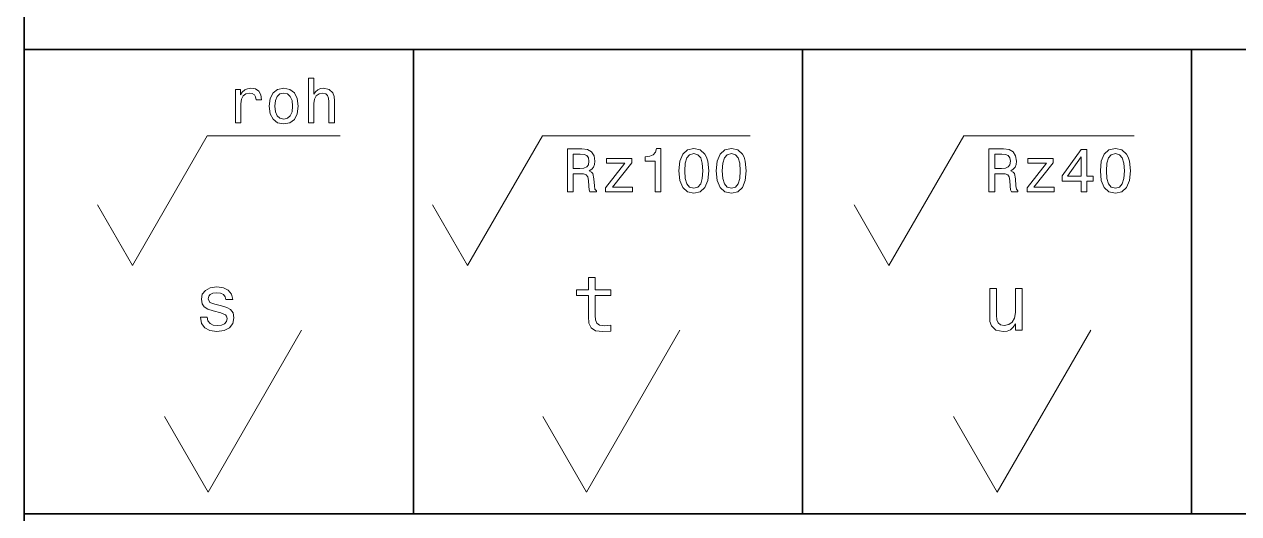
# Model space of a CAD drawing. Extents: x 5 to 413, y 5 to 291.
# Drawn here: x 335.9 to 375.46, y 180.5 to 196.46 of the extents above; entities that cross this region are included whole.
import ezdxf

# ---------------------------------------------------------------- set-up
doc = ezdxf.new("R2010")
doc.units = 0

msp = doc.modelspace()

# ---------------------------------------------------------------- linework, layer by layer
at = {"color": 7, "lineweight": 35}
for p, q in [((335.902863, 290.786957), (335.902863, 5.281658)), ((413.367188, 195.641525), (335.902863, 195.641525)), ((335.902863, 195.641525), (335.902863, 180.500778)), ((348.578827, 195.641525), (348.578827, 180.500778)), ((361.254822, 195.641525), (361.254822, 180.500778)), ((373.930786, 195.641525), (373.930786, 180.500778)), ((335.902863, 180.500778), (413.367188, 180.500778))]:
    msp.add_line(p, q, dxfattribs=at)
at = {"color": 7, "lineweight": 13}
for p, q in [((339.42395, 188.599319), (341.863434, 192.824646)), ((341.863434, 192.824646), (346.187714, 192.824646)), ((350.339386, 188.599319), (352.77887, 192.824646)), ((352.77887, 192.824646), (359.546631, 192.824646)), ((364.071686, 188.599319), (366.511169, 192.824646)), ((366.511169, 192.824646), (372.05719, 192.824646)), ((339.42395, 188.599319), (338.285522, 190.571136)), ((350.339386, 188.599319), (349.200958, 190.571136)), ((364.071686, 188.599319), (362.933258, 190.571136)), ((341.888733, 181.205002), (344.93811, 186.486664)), ((354.212585, 181.205002), (357.261963, 186.486664)), ((367.592804, 181.205002), (370.642181, 186.486664)), ((341.888733, 181.205002), (340.465698, 183.669769)), ((354.212585, 181.205002), (352.789551, 183.669769)), ((367.592804, 181.205002), (366.169769, 183.669769))]:
    msp.add_line(p, q, dxfattribs=at)
for points in [[(345.156769, 193.247177), (345.335358, 193.247177), (345.335358, 193.876312), (345.353607, 194.020401), (345.412476, 194.125931), (345.503784, 194.190872), (345.625549, 194.215225), (345.722961, 194.194931), (345.783844, 194.140137), (345.814301, 194.048813), (345.824432, 193.927048), (345.824432, 193.247177), (346.003052, 193.247177), (346.003052, 193.963577), (345.994934, 194.107666), (345.958405, 194.227402), (345.838654, 194.33699), (345.651947, 194.375549), (345.550476, 194.361343), (345.463196, 194.322784), (345.390137, 194.261902), (345.335358, 194.178696), (345.335358, 194.70433), (345.156769, 194.70433)], [(342.780273, 193.247177), (342.958862, 193.247177), (342.958862, 193.870224), (342.977112, 194.020401), (343.031921, 194.12796), (343.121216, 194.192902), (343.240936, 194.215225), (343.330231, 194.201019), (343.397217, 194.160431), (343.437805, 194.091431), (343.452026, 193.998077), (343.632629, 193.998077), (343.608276, 194.16246), (343.541321, 194.280167), (343.429688, 194.351196), (343.277466, 194.375549), (343.173981, 194.359314), (343.084686, 194.318726), (343.005524, 194.249725), (342.942627, 194.156372), (342.942627, 194.33699), (342.780273, 194.33699)], [(343.882263, 193.791077), (343.914734, 193.543472), (344.008087, 193.360825), (344.156219, 193.247177), (344.355133, 193.208618), (344.551971, 193.247177), (344.700134, 193.358795), (344.793488, 193.541443), (344.827972, 193.791077), (344.793488, 194.038666), (344.700134, 194.223343), (344.551971, 194.334961), (344.355133, 194.375549), (344.156219, 194.334961), (344.008087, 194.221313), (343.914734, 194.038666)], [(344.064911, 193.793106), (344.08316, 193.975754), (344.139984, 194.107666), (344.231323, 194.188843), (344.355133, 194.217255), (344.476898, 194.188843), (344.568207, 194.109695), (344.625031, 193.975754), (344.645325, 193.793106), (344.625031, 193.608414), (344.568207, 193.474472), (344.476898, 193.393295), (344.355133, 193.366913), (344.231323, 193.393295), (344.139984, 193.474472), (344.08316, 193.608414)], [(353.596252, 190.993668), (353.785004, 190.993668), (353.785004, 191.588303), (353.977783, 191.588303), (354.119843, 191.582214), (354.209137, 191.553802), (354.257843, 191.486832), (354.278137, 191.367081), (354.2883, 191.184433), (354.300476, 191.064697), (354.324829, 190.993668), (354.537933, 190.993668), (354.537933, 191.032227), (354.491241, 191.08905), (354.475006, 191.19458), (354.460815, 191.42189), (354.4263, 191.590332), (354.379639, 191.643097), (354.30658, 191.681656), (354.387756, 191.732391), (354.44458, 191.803421), (354.48111, 191.892715), (354.493286, 192.000275), (354.464874, 192.170746), (354.383698, 192.298615), (354.249725, 192.375732), (354.067078, 192.402115), (353.596252, 192.402115)], [(356.45575, 190.993668), (356.640442, 190.993668), (356.640442, 192.412262), (356.502441, 192.412262), (356.465912, 192.288467), (356.392853, 192.205246), (356.281219, 192.15654), (356.126984, 192.140305), (356.126984, 191.996216), (356.45575, 191.996216)], [(357.224915, 191.681656), (357.255371, 191.363022), (357.350739, 191.135727), (357.50296, 190.997726), (357.71402, 190.953079), (357.923065, 190.997726), (358.075256, 191.135727), (358.16861, 191.363022), (358.20108, 191.681656), (358.16861, 191.998245), (358.130066, 192.124069), (358.075256, 192.22757), (357.923065, 192.365585), (357.71402, 192.412262), (357.50296, 192.365585), (357.350739, 192.22554), (357.255371, 191.998245)], [(358.446655, 191.681656), (358.477081, 191.363022), (358.572479, 191.135727), (358.724701, 190.997726), (358.93576, 190.953079), (359.144775, 190.997726), (359.296997, 191.135727), (359.39035, 191.363022), (359.422821, 191.681656), (359.39035, 191.998245), (359.351776, 192.124069), (359.296997, 192.22757), (359.144775, 192.365585), (358.93576, 192.412262), (358.724701, 192.365585), (358.572479, 192.22554), (358.477081, 191.998245)], [(367.328583, 190.993668), (367.517334, 190.993668), (367.517334, 191.588303), (367.710114, 191.588303), (367.852173, 191.582214), (367.941467, 191.553802), (367.990173, 191.486832), (368.010468, 191.367081), (368.02063, 191.184433), (368.032806, 191.064697), (368.057159, 190.993668), (368.270264, 190.993668), (368.270264, 191.032227), (368.223572, 191.08905), (368.207336, 191.19458), (368.193146, 191.42189), (368.15863, 191.590332), (368.111969, 191.643097), (368.03891, 191.681656), (368.120087, 191.732391), (368.17691, 191.803421), (368.21344, 191.892715), (368.225616, 192.000275), (368.197205, 192.170746), (368.116028, 192.298615), (367.982056, 192.375732), (367.799408, 192.402115), (367.328583, 192.402115)], [(370.336243, 190.993668), (370.51889, 190.993668), (370.51889, 191.342728), (370.719818, 191.342728), (370.719818, 191.505096), (370.51889, 191.505096), (370.51889, 192.371674), (370.334198, 192.371674), (369.717255, 191.521332), (369.717255, 191.342728), (370.336243, 191.342728)], [(370.957245, 191.681656), (370.987701, 191.363022), (371.083069, 191.135727), (371.235291, 190.997726), (371.44635, 190.953079), (371.655396, 190.997726), (371.807587, 191.135727), (371.90094, 191.363022), (371.933411, 191.681656), (371.90094, 191.998245), (371.862396, 192.124069), (371.807587, 192.22757), (371.655396, 192.365585), (371.44635, 192.412262), (371.235291, 192.365585), (371.083069, 192.22554), (370.987701, 191.998245)], [(354.014313, 192.229599), (354.138123, 192.217422), (354.225372, 192.178864), (354.280182, 192.107834), (354.298462, 191.996216), (354.278137, 191.87851), (354.223358, 191.80748), (354.130005, 191.77095), (354.002136, 191.760803), (353.785004, 191.760803), (353.785004, 192.229599)], [(355.471466, 191.933304), (354.836243, 191.129639), (354.836243, 190.993668), (355.719055, 190.993668), (355.719055, 191.143845), (355.061523, 191.143845), (355.690643, 191.94548), (355.690643, 192.083481), (354.866699, 192.083481), (354.866699, 191.933304)], [(357.419739, 191.681656), (357.435974, 191.927216), (357.486725, 192.103775), (357.578033, 192.207275), (357.71402, 192.243805), (357.847961, 192.207275), (357.939301, 192.103775), (357.990021, 191.927216), (358.006256, 191.681656), (357.990021, 191.434067), (357.939301, 191.257492), (357.847961, 191.153992), (357.71402, 191.119492), (357.578033, 191.153992), (357.486725, 191.257492), (357.435974, 191.434067)], [(358.641479, 191.681656), (358.657715, 191.927216), (358.708466, 192.103775), (358.799774, 192.207275), (358.93576, 192.243805), (359.069702, 192.207275), (359.161011, 192.103775), (359.211761, 191.927216), (359.227997, 191.681656), (359.211761, 191.434067), (359.161011, 191.257492), (359.069702, 191.153992), (358.93576, 191.119492), (358.799774, 191.153992), (358.708466, 191.257492), (358.657715, 191.434067)], [(367.746643, 192.229599), (367.870453, 192.217422), (367.957703, 192.178864), (368.012512, 192.107834), (368.030792, 191.996216), (368.010468, 191.87851), (367.955688, 191.80748), (367.862335, 191.77095), (367.734467, 191.760803), (367.517334, 191.760803), (367.517334, 192.229599)], [(369.203796, 191.933304), (368.568573, 191.129639), (368.568573, 190.993668), (369.451385, 190.993668), (369.451385, 191.143845), (368.793854, 191.143845), (369.422974, 191.94548), (369.422974, 192.083481), (368.59903, 192.083481), (368.59903, 191.933304)], [(369.887726, 191.505096), (370.336243, 192.136246), (370.336243, 191.505096)], [(371.152069, 191.681656), (371.168304, 191.927216), (371.219055, 192.103775), (371.310364, 192.207275), (371.44635, 192.243805), (371.580292, 192.207275), (371.671631, 192.103775), (371.722351, 191.927216), (371.738586, 191.681656), (371.722351, 191.434067), (371.671631, 191.257492), (371.580292, 191.153992), (371.44635, 191.119492), (371.310364, 191.153992), (371.219055, 191.257492), (371.168304, 191.434067)], [(354.279572, 187.612991), (354.279572, 186.930588), (354.2948, 186.709885), (354.365814, 186.557678), (354.507874, 186.468887), (354.748871, 186.438446), (355.012695, 186.451126), (355.012695, 186.643936), (354.819916, 186.628708), (354.644867, 186.649002), (354.550995, 186.712433), (354.510406, 186.81897), (354.502808, 186.968643), (354.502808, 187.612991), (355.012695, 187.612991), (355.012695, 187.803253), (354.502808, 187.803253), (354.502808, 188.201538), (354.279572, 188.201538), (354.279572, 187.803253), (353.893982, 187.803253), (353.893982, 187.612991)], [(342.323547, 187.28067), (342.10791, 187.331406), (341.94809, 187.389755), (341.894836, 187.508987), (341.910065, 187.592697), (341.963318, 187.65358), (342.049561, 187.691635), (342.173889, 187.706863), (342.293121, 187.691635), (342.386963, 187.645981), (342.447845, 187.577484), (342.473236, 187.48616), (342.691406, 187.48616), (342.691406, 187.491226), (342.653351, 187.656128), (342.549316, 187.785507), (342.386963, 187.866684), (342.173889, 187.897125), (341.958252, 187.866684), (341.800964, 187.782959), (341.702026, 187.658661), (341.6716, 187.501373), (341.694427, 187.349167), (341.765442, 187.242615), (341.882141, 187.166519), (342.052124, 187.113235), (342.30072, 187.052353), (342.452942, 186.988937), (342.49353, 186.938202), (342.508728, 186.862091), (342.485901, 186.768234), (342.425018, 186.697205), (342.32608, 186.651535), (342.194183, 186.636322), (342.054657, 186.651535), (341.953186, 186.704819), (341.884674, 186.791061), (341.856781, 186.910294), (341.641144, 186.910294), (341.676666, 186.707352), (341.78067, 186.560211), (341.945557, 186.47142), (342.173889, 186.438446), (342.412354, 186.47142), (342.587372, 186.560211), (342.693939, 186.702286), (342.731995, 186.887466), (342.704071, 187.047287), (342.625427, 187.156372), (342.496063, 187.227402)], [(368.410675, 187.848923), (368.187439, 187.848923), (368.187439, 187.0625), (368.162079, 186.879852), (368.088501, 186.74794), (367.974365, 186.666763), (367.824677, 186.641388), (367.705444, 186.661682), (367.629333, 186.72258), (367.586212, 186.826584), (367.57608, 186.973724), (367.57608, 187.848923), (367.352844, 187.848923), (367.352844, 186.95343), (367.360443, 186.773315), (367.40863, 186.623642), (367.555786, 186.486649), (367.791687, 186.438446), (367.918549, 186.456207), (368.027618, 186.501877), (368.12149, 186.580505), (368.197601, 186.694672), (368.197601, 186.486649), (368.410675, 186.486649)]]:
    msp.add_lwpolyline(points, close=True, dxfattribs=at)

doc.saveas('drawing.dxf')
